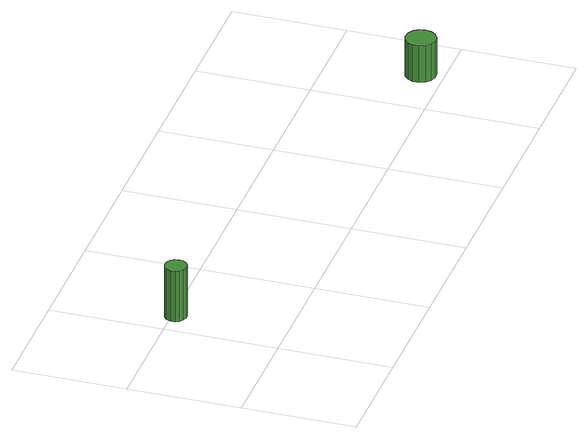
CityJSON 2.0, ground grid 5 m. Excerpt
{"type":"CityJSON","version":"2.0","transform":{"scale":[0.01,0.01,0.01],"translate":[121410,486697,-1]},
"CityObjects":{
"tree1":{"type":"SolitaryVegetationObject","attributes":{"function":"something"},"geometry":[{"type":"MultiSurface","lod":"1","boundaries":[[[0,1,2,3,4,5,6,7,8,9,10,11,12,13,14]],[[15,16,17,18,19,20,21,22,23,24,25,26,27,28,29]],[[0,29,28,1]],[[1,28,27,2]],[[2,27,26,3]],[[3,26,25,4]],[[4,25,24,5]],[[5,24,23,6]],[[6,23,22,7]],[[7,22,21,8]],[[8,21,20,9]],[[9,20,19,10]],[[10,19,18,11]],[[11,18,17,12]],[[12,17,16,13]],[[13,16,15,14]],[[14,15,29,0]]]}]},
"tree2":{"type":"SolitaryVegetationObject","attributes":{"function":"something"},"geometry":[{"type":"MultiSurface","lod":"1","boundaries":[[[30,31,32,33,34,35,36,37,38,39,40,41,42,43,44]],[[45,46,47,48,49,50,51,52,53,54,55,56,57,58,59]],[[30,59,58,31]],[[31,58,57,32]],[[32,57,56,33]],[[33,56,55,34]],[[34,55,54,35]],[[35,54,53,36]],[[36,53,52,37]],[[37,52,51,38]],[[38,51,50,39]],[[39,50,49,40]],[[40,49,48,41]],[[41,48,47,42]],[[42,47,46,43]],[[43,46,45,44]],[[44,45,59,30]]]}]}
},
"vertices":[
[169,484,313],[165,504,313],[153,520,313],[136,530,313],[116,532,313],[97,526,313],[82,513,313],[74,494,313],[74,474,313],[82,456,313],[97,443,313],[116,437,313],[136,439,313],[153,449,313],[165,465,313],[165,465,69],[153,449,69],[136,439,69],[116,437,69],[97,443,69],[82,456,69],[74,474,69],[74,494,69],[82,513,69],[97,526,69],[116,532,69],[136,530,69],[153,520,69],[165,504,69],[169,484,69],
[2331,103,246],[2325,130,246],[2309,152,246],[2285,166,246],[2257,169,246],[2231,161,246],[2210,142,246],[2199,117,246],[2199,89,246],[2210,63,246],[2231,45,246],[2257,36,246],[2285,39,246],[2309,53,246],[2325,75,246],[2325,75,70],[2309,53,70],[2285,39,70],[2257,36,70],[2231,45,70],[2210,63,70],[2199,89,70],[2199,117,70],[2210,142,70],[2231,161,70],[2257,169,70],[2285,166,70],[2309,152,70],[2325,130,70],[2331,103,70]
]}
